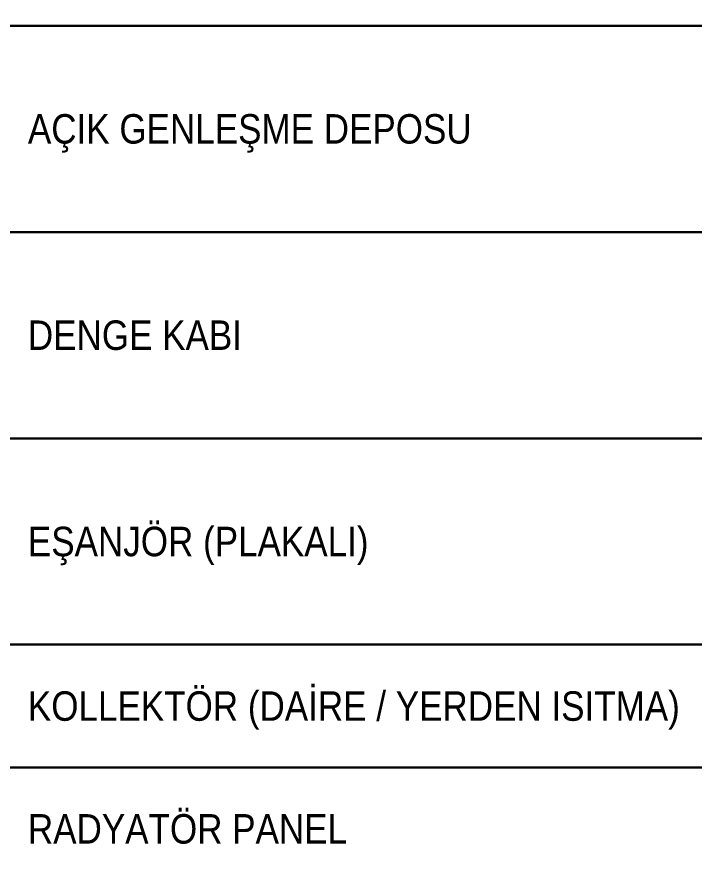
# Model space of a CAD drawing. Header units: centimetres. Extents: x 0 to 3740, y -4063 to 107.
# Drawn here: x 925.6 to 1201.3, y -2529 to -2180.5 of the extents above; entities that cross this region are included whole.
import ezdxf
from ezdxf.enums import TextEntityAlignment as Align

# ---------------------------------------------------------------- set-up
doc = ezdxf.new("R2010")
doc.units = ezdxf.units.CM
doc.layers.add('ROTAS-LEJANT-CERCEVE', color=7, linetype='Continuous')
doc.layers.add('ROTAS-LEJANT-YAZI', color=7, linetype='Continuous')
doc.styles.add('ROTAS', font='arial.ttf')

msp = doc.modelspace()

# ---------------------------------------------------------------- linework, layer by layer
at = {"layer": 'ROTAS-LEJANT-CERCEVE'}
for points in [[(920, -2184.04), (1340, -2184.04), (1340, -2100.04), (920, -2100.04)], [(920, -2268.04), (1340, -2268.04), (1340, -2184.04), (920, -2184.04)], [(920, -2352.04), (1340, -2352.04), (1340, -2268.04), (920, -2268.04)], [(920, -2436.04), (1340, -2436.04), (1340, -2352.04), (920, -2352.04)], [(920, -2486.04), (1340, -2486.04), (1340, -2436.04), (920, -2436.04)], [(920, -2536.04), (1340, -2536.04), (1340, -2486.04), (920, -2486.04)]]:
    msp.add_lwpolyline(points, close=True, dxfattribs=at)

# ---------------------------------------------------------------- texts
at = {"layer": 'ROTAS-LEJANT-YAZI', "style": 'ROTAS', "width": 0.85}
for s, p in [('AÇIK GENLEŞME DEPOSU', (930, -2226.04)), ('DENGE KABI', (930, -2310.04)), ('EŞANJÖR (PLAKALI)', (930, -2394.04)), ('KOLLEKTÖR (DAİRE / YERDEN ISITMA)', (930, -2461.04)), ('RADYATÖR PANEL', (930, -2511.04))]:
    msp.add_text(s, height=12, dxfattribs=at).set_placement(p, align=Align.MIDDLE_LEFT)

doc.saveas('drawing.dxf')
